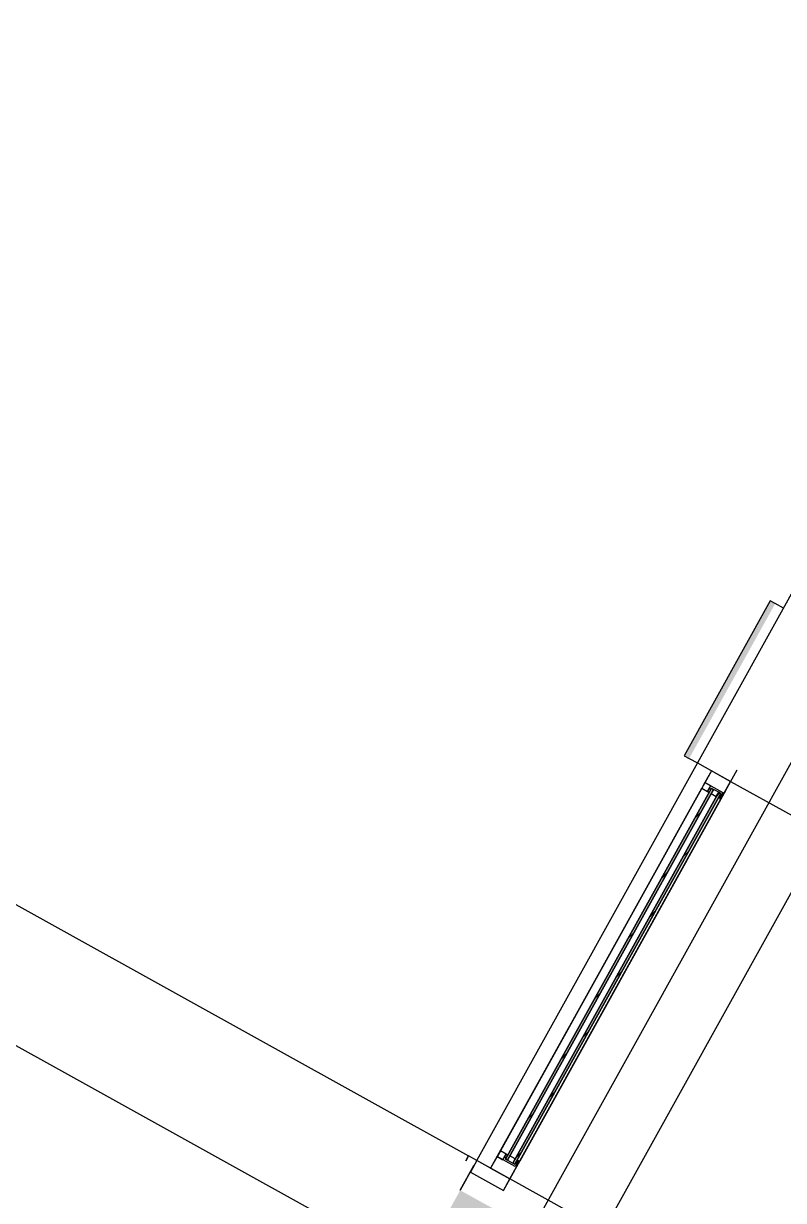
# Model space of a CAD drawing. Header units: metres. Extents: x 2.3 to 42.8, y 0.9 to 31.9.
# Drawn here: x 21.921 to 22.711, y 4.689 to 5.913 of the extents above; entities that cross this region are included whole.
import ezdxf

# ---------------------------------------------------------------- set-up
doc = ezdxf.new("R2010")
doc.units = ezdxf.units.M
for name, color, linetype in [('ARREDI', 9, 'Continuous'), ('INFISSI_VETRATE', 4, 'Continuous'), ('PARETI_STRUTTURE', 7, 'Continuous'), ('PILASTRI_SETTI', 8, 'Continuous')]:
    doc.layers.add(name, color=color, linetype=linetype)

msp = doc.modelspace()

# ---------------------------------------------------------------- linework, layer by layer
at = {"layer": 'ARREDI'}
for points in [[(22.6293, 5.1239), (22.648, 5.1135), (22.6446, 5.1073), (22.6458, 5.1066), (22.6559, 5.1249), (22.636, 5.136)], [(22.6293, 5.1239), (22.6259, 5.1179), (22.632, 5.1146), (22.6353, 5.1205)], [(22.6337, 5.1136), (22.6353, 5.1165), (22.6336, 5.1175), (22.632, 5.1146)], [(22.6411, 5.1092), (22.6436, 5.1137), (22.6381, 5.1167), (22.6356, 5.1123)], [(22.6467, 5.111), (22.6452, 5.1117), (22.6433, 5.1083), (22.6447, 5.1075)], [(22.4134, 4.7351), (22.4066, 4.723), (22.4266, 4.7119), (22.4368, 4.7302), (22.4356, 4.7308), (22.4322, 4.7247)], [(22.4134, 4.7351), (22.4194, 4.7317), (22.4227, 4.7377), (22.4167, 4.741)], [(22.4244, 4.7367), (22.4227, 4.7377), (22.4211, 4.7348), (22.4228, 4.7339)], [(22.4321, 4.7328), (22.4266, 4.7358), (22.4241, 4.7314), (22.4296, 4.7283)], [(22.4335, 4.7271), (22.4355, 4.7306), (22.4341, 4.7314), (22.4321, 4.7279)]]:
    msp.add_lwpolyline(points, close=True, dxfattribs=at)
at = {"layer": 'INFISSI_VETRATE'}
for points in [[(22.6411, 5.1091), (22.6449, 5.113)], [(22.6188, 5.0868), (22.6249, 5.0929)], [(22.6063, 5.0465), (22.6124, 5.0526)], [(22.584, 5.0242), (22.5901, 5.0303)], [(22.5716, 4.9839), (22.5776, 4.99)], [(22.5493, 4.9616), (22.5553, 4.9677)], [(22.5368, 4.9213), (22.5429, 4.9274)], [(22.5145, 4.899), (22.5206, 4.9051)], [(22.502, 4.8587), (22.5081, 4.8648)], [(22.4798, 4.8364), (22.4858, 4.8425)], [(22.4673, 4.7961), (22.4734, 4.8022)], [(22.445, 4.7738), (22.4511, 4.7799)], [(22.4325, 4.7335), (22.4386, 4.7396)]]:
    msp.add_lwpolyline(points, dxfattribs=at)
at = {"layer": 'PARETI_STRUTTURE'}
for points in [[(25.2989, 9.6563), (22.1919, 4.0605)], [(22.4187, 4.6036), (24.0969, 7.626)], [(22.3922, 4.731), (23.0427, 5.9025)], [(21.122, 5.4295), (21.1249, 5.4346), (22.3836, 4.7358), (22.3807, 4.7306)], [(21.0628, 5.3228), (22.3042, 4.6334)], [(22.6971, 5.3126), (22.6078, 5.1517), (22.6129, 5.1488)], [(22.7023, 5.3097), (22.6971, 5.3126)], [(22.7109, 5.3049), (22.7023, 5.3097)], [(22.656, 5.1249), (22.72, 5.0894), (22.8093, 5.2503), (22.7453, 5.2858)], [(22.6129, 5.1488), (22.6215, 5.1441)], [(22.6215, 5.1441), (22.6559, 5.1249)], [(22.5413, 4.9184), (22.6627, 5.137)], [(22.636, 5.136), (22.6259, 5.1179)], [(22.6259, 5.1179), (22.4167, 4.741)], [(22.6258, 5.1177), (22.4168, 4.7413)], [(22.636, 5.1179), (22.4221, 4.7325), (22.4241, 4.7314), (22.6381, 5.1167)], [(22.6509, 5.1159), (22.6458, 5.1066), (22.4368, 4.7302)], [(22.4368, 4.7302), (22.6458, 5.1066)], [(22.4199, 4.6998), (22.5413, 4.9184)], [(22.3807, 4.7306), (22.3836, 4.7358)], [(22.3922, 4.731), (22.3836, 4.7358)], [(22.4167, 4.741), (22.4066, 4.723)], [(22.375, 4.7), (22.3893, 4.7258)], [(22.3893, 4.7258), (22.375, 4.7)], [(22.4066, 4.723), (22.3922, 4.731)], [(22.4163, 4.6771), (22.4734, 4.6453), (22.4906, 4.6763), (22.4266, 4.7119)]]:
    msp.add_lwpolyline(points, dxfattribs=at)
for points in [[(22.4266, 4.7119), (22.656, 5.1249), (22.636, 5.136), (22.4066, 4.7229)], [(22.636, 5.1179), (22.6381, 5.1167), (22.4241, 4.7314), (22.4221, 4.7325)], [(22.4296, 4.7283), (22.6436, 5.1137), (22.6457, 5.1125), (22.4317, 4.7271)], [(22.4317, 4.7272), (22.6457, 5.1125), (22.6436, 5.1137), (22.4296, 4.7283)], [(22.4199, 4.6998), (22.4266, 4.7119), (22.3922, 4.731), (22.3855, 4.7189)]]:
    msp.add_lwpolyline(points, close=True, dxfattribs=at)
at = {"layer": 'PILASTRI_SETTI'}
for points in [[(22.6129, 5.1488), (22.7023, 5.3097), (22.6078, 5.1517), (22.6971, 5.3126)], [(22.4241, 4.7314), (22.6381, 5.1167), (22.4227, 4.7321), (22.636, 5.1178)], [(22.4317, 4.7272), (22.6457, 5.1125), (22.4296, 4.7283), (22.6435, 5.1135)], [(22.0923, 4.0936), (22.4163, 4.6771), (22.051, 4.1165), (22.375, 4.7)]]:
    msp.add_solid(points, dxfattribs=at)

doc.saveas('drawing.dxf')
